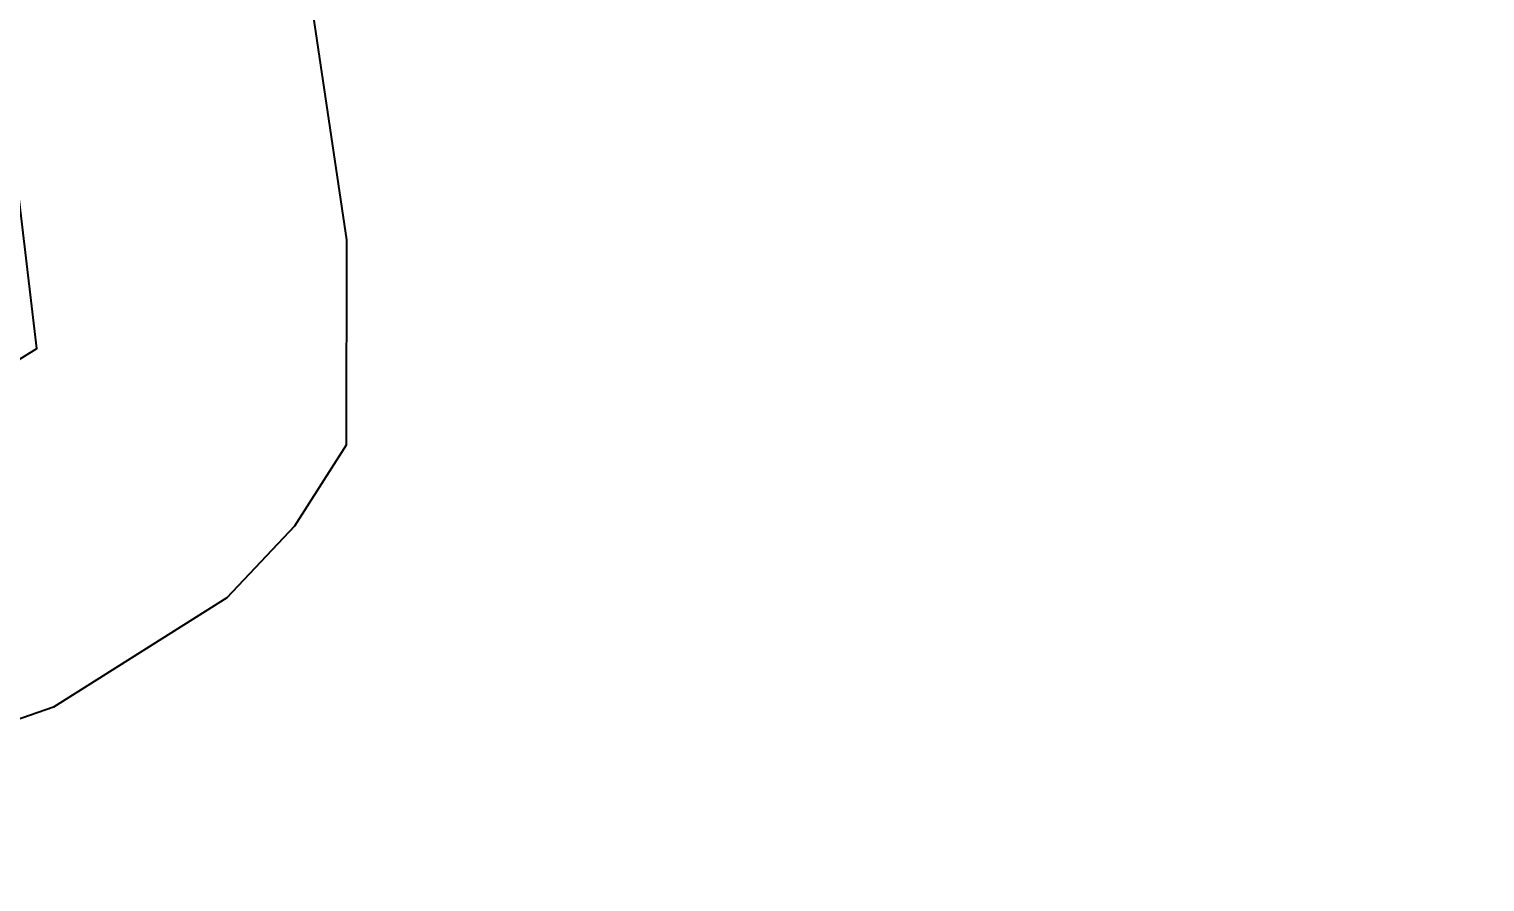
# Model space of a CAD drawing. Header units: inches. Extents: x 653559 to 669309, y 7245317 to 7256454.
# Drawn here: x 662601.4 to 662653.3, y 7253241.1 to 7253271.5 of the extents above; entities that cross this region are included whole.
import ezdxf
from ezdxf.enums import TextEntityAlignment as Align

# ---------------------------------------------------------------- set-up
doc = ezdxf.new("R2010")
doc.units = ezdxf.units.IN
doc.header["$MEASUREMENT"] = 0
for name, color, linetype in [('Cauce', 5, 'Continuous'), ('Perimetral', 190, 'Continuous'), ('TXT_HDR', 160, 'Continuous')]:
    doc.layers.add(name, color=color, linetype=linetype)
doc.styles.add('ROMANS', font='romans.shx', dxfattribs={"height": 150})

msp = doc.modelspace()

# ---------------------------------------------------------------- linework, layer by layer
at = {"layer": 'Cauce', "color": 160, "transparency": 33554613}
for points in [[(662596.89, 7253257.12, 0), (662601.68, 7253260.09, 0), (662599.89, 7253275.2, 0), (662601.59, 7253282.55, 0), (662605, 7253288.48, 0), (662610.93, 7253293.15, 0), (662618.07, 7253294.56, 0), (662635.36, 7253292.99, 0), (662655.98, 7253285.81, 0), (662706.02, 7253274.05, 0), (662720.1, 7253272.78, 0), (662758.58, 7253288.17, 0), (662787.48, 7253301.47, 0), (662794.39, 7253306.17, 0), (662800.8, 7253311.75, 0), (662826.97, 7253338.44, 0)], [(662834.52, 7253330.38, 0), (662808.38, 7253303.72, 0), (662801.15, 7253297.42, 0), (662792.93, 7253291.83, 0), (662762.95, 7253278.03, 0), (662722.74, 7253261.95, 0), (662717.79, 7253261.47, 0), (662715.64, 7253262.32, 0), (662704.37, 7253263.1, 0), (662652.9, 7253275.2, 0), (662633.01, 7253282.12, 0), (662618.66, 7253283.43, 0), (662615.68, 7253282.84, 0), (662613.51, 7253281.13, 0), (662611.98, 7253278.47, 0), (662611.12, 7253274.76, 0), (662612.73, 7253263.96, 0), (662612.72, 7253256.64, 0), (662610.87, 7253253.75, 0), (662608.46, 7253251.2, 0), (662602.27, 7253247.3, 0), (662598.64, 7253246.04, 0)]]:
    msp.add_polyline3d(points, dxfattribs=at)
at = {"layer": 'Perimetral', "color": 200}
msp.add_polyline3d([(662834.52, 7253330.38, 0), (662808.38, 7253303.72, 0), (662801.15, 7253297.42, 0), (662792.93, 7253291.83, 0), (662762.95, 7253278.03, 0), (662731.985, 7253265.647, 0), (662722.74, 7253261.95, 0), (662717.79, 7253261.47, 0), (662715.64, 7253262.32, 0), (662704.37, 7253263.1, 0), (662654.889, 7253274.732, 0), (662652.9, 7253275.2, 0), (662633.01, 7253282.12, 0), (662618.66, 7253283.43, 0), (662615.68, 7253282.84, 0), (662613.51, 7253281.13, 0), (662611.98, 7253278.47, 0), (662611.12, 7253274.76, 0), (662612.73, 7253263.96, 0), (662612.72, 7253256.64, 0), (662610.87, 7253253.75, 0), (662608.46, 7253251.2, 0), (662602.27, 7253247.3, 0), (662598.64, 7253246.04, 0)], dxfattribs=at)

# ---------------------------------------------------------------- texts
at = {"layer": 'TXT_HDR', "transparency": 33554613, "style": 'ROMANS'}
msp.add_text('Ao. Pindo', height=100, rotation=20.4221, dxfattribs=at).set_placement((662444.56, 7253381.426), align=Align.MIDDLE)
msp.add_text('Ao. Pindo', height=100, rotation=20.4221, dxfattribs=at).set_placement((662444.56, 7253381.426), align=Align.MIDDLE)

doc.saveas('drawing.dxf')
